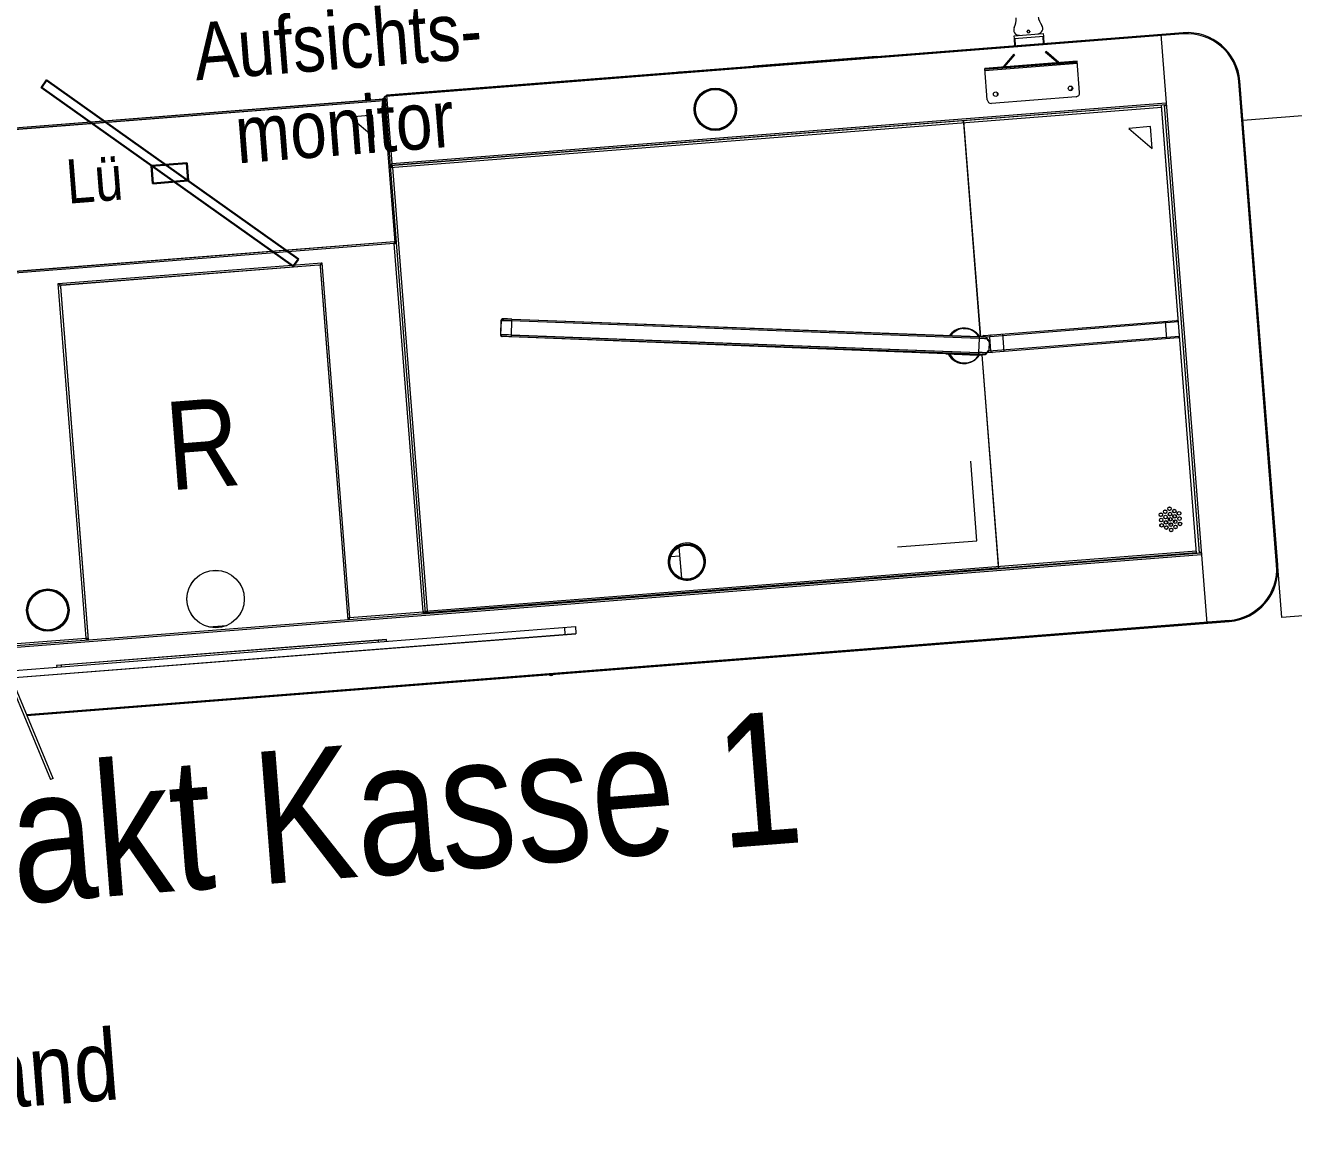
# Model space of a CAD drawing. Header units: millimetres. Extents: x 1954135 to 2038297, y 1349223 to 1397094.
# Drawn here: x 2003677 to 2005114, y 1380463 to 1381732 of the extents above; entities that cross this region are included whole.
import ezdxf
from ezdxf.enums import TextEntityAlignment as Align

# ---------------------------------------------------------------- set-up
doc = ezdxf.new("R2010")
doc.units = ezdxf.units.MM
doc.header["$MEASUREMENT"] = 0
for name, color, linetype, lineweight in [('01_Grundriss (Construction)', 7, 'Continuous', 0), ('10_Einrichtung', 7, 'Continuous', 0), ('10_Einrichtung (Construction)', 7, 'Continuous', 0)]:
    doc.layers.add(name, color=color, linetype=linetype, lineweight=lineweight)
doc.layers.add('02_Unterzug', color=253, linetype='Continuous', lineweight=0, transparency=0.4)
doc.styles.add('Rossmann', font='ARIALN.TTF', dxfattribs={"height": 100})

# ---------------------------------------------------------------- blocks, each defined once
blk = doc.blocks.new('*U1541')
at = {"layer": '02_Unterzug', "color": 7}
for p, q in [((1500.3, 2.9), (1500.3, 5.9)), ((1500.3, 5.9), (1533.3, 5.9)), ((1500.3, 2.9), (1533.3, 2.9)), ((1500.3, 2.5), (1500.7, 2.9)), ((1533.3, 2.5), (1500.3, 2.5)), ((1500.3, -5.8), (1500.3, 2.5)), ((1500.7, 2.9), (1500.7, -5.8)), ((1515.3, 9), (1515.3, 9.8)), ((1518.3, 9.8), (1518.3, 9)), ((1532.9, -5.8), (1532.9, 2.9)), ((1533.3, 2.5), (1532.9, 2.9)), ((1533.3, 5.9), (1533.3, 2.9)), ((1533.3, 2.5), (1533.3, -5.8)), ((317, -9.9), (782.5, -9.9)), ((782.5, -11.9), (317, -11.9)), ((782.5, -9.6), (782.5, -173.1)), ((784, -9.6), (782.5, -9.6)), ((784, -8.3), (784, -594.9)), ((1691.5, -7.1), (785, -7.1)), ((785, -7.5), (785, -7.1)), ((1691.5, -5.8), (786.2, -5.8)), ((786.2, -5.8), (786.2, -83.5)), ((1118.3, -5.5), (1118, -5.8)), ((1118.3, -5.5), (1140.2, -5.5)), ((1140.5, -5.8), (1140.2, -5.5)), ((1202.8, -5.6), (1202.8, -5.8)), ((1342.8, -5.6), (1202.8, -5.6)), ((1217.8, -5.6), (1217.8, -5.8)), ((1327.8, -5.6), (1327.8, -5.8)), ((1342.8, -5.8), (1342.8, -5.6)), ((1666.2, -5.8), (1666.2, -674.9)), ((1691.5, -7.1), (1691.5, -5.8)), ((1569.3, -28.5), (1464.3, -28.5)), ((1464.3, -64), (1464.3, -28.5)), ((1468.8, -28.5), (1468.8, -29.8)), ((1498.3, -14.9), (1485, -28.2)), ((1485, -28.2), (1485.3, -28.5)), ((1499.2, -15.8), (1486.4, -28.5)), ((1496, -18.9), (1495.1, -18.1)), ((1498.3, -14.9), (1499.2, -15.8)), ((1534.3, -15.8), (1535.2, -14.9)), ((1547.1, -28.5), (1534.3, -15.8)), ((1548.6, -28.2), (1535.2, -14.9)), ((1538.4, -18.1), (1537.5, -18.9)), ((1548.6, -28.2), (1548.3, -28.5)), ((1564.8, -29.8), (1564.8, -28.5)), ((1569.3, -64), (1569.3, -28.5)), ((1569.3, -29.8), (1464.3, -29.8)), ((1464.3, -30.8), (1569.3, -30.8)), ((1484.3, -30.8), (1484.3, -29.8)), ((1549.3, -29.8), (1549.3, -30.8)), ((1564.8, -68.5), (1468.8, -68.5)), ((1751.2, -65.5), (1749.9, -65.5)), ((1749.9, -615.1), (1749.9, -65.5)), ((1751.2, -615.1), (1751.2, -65.5)), ((1666.2, -85.8), (784, -85.8)), ((784.9, -85.8), (784.9, -87)), ((784.9, -85.8), (784.9, -87)), ((785.4, -84.9), (785.4, -85.8)), ((786.2, -83.5), (1666.2, -83.5)), ((786.2, -87), (786.2, -85.8)), ((1435.6, -85.8), (1435.6, -331.2)), ((1660.7, -594.9), (1660.7, -85.8)), ((1664, -594.9), (1664, -85.8)), ((784, -88), (1660.7, -88)), ((786.2, -87), (784.9, -87)), ((785, -88), (785, -87)), ((786.5, -88), (786.5, -592)), ((1435.4, -86.8), (1435.6, -86.8)), ((1435.5, -88), (1435.5, -331.1)), ((1664, -86.3), (1666.2, -86.3)), ((315, -171.9), (782, -171.9)), ((782, -171.9), (782, -174.1)), ((781.7, -174.1), (315.2, -174.1)), ((781.7, -592.6), (781.7, -174.1)), ((782.5, -173.1), (784, -173.1)), ((784, -173.8), (782.7, -173.8)), ((398.7, -189.6), (698.2, -189.6)), ((398.7, -592.6), (398.7, -189.6)), ((401, -193.3), (401, -594.9)), ((694.6, -191.9), (402.4, -191.9)), ((696, -193.3), (696, -594.9)), ((698.2, -189.6), (698.2, -592.6)), ((895.4, -270.6), (893.6, -286.5)), ((895.6, -270.6), (893.8, -286.5)), ((895.6, -270.6), (895.4, -270.6)), ((897.6, -268.9), (897.4, -268.9)), ((897.6, -268.9), (897.8, -268.9)), ((907.5, -271.9), (905.6, -287.8)), ((907.7, -269.9), (907.5, -271.9)), ((1433.9, -332.9), (907.5, -271.9)), ((907.7, -269.9), (1434.1, -331)), ((893.6, -286.5), (893.8, -286.5)), ((1395.1, -347.6), (895.3, -288.7)), ((895.5, -288.7), (895.3, -288.7)), ((905.6, -287.8), (905.4, -289.8)), ((1431.8, -350.9), (905.4, -289.8)), ((905.6, -287.8), (1432.1, -348.8)), ((1416.8, -320), (1415.8, -320)), ((1439.7, -330), (1658.7, -330)), ((1460.8, -330), (1460.8, -350)), ((1645.7, -330), (1645.7, -350)), ((1433.9, -332.9), (1432.1, -348.8)), ((1434.1, -331), (1433.9, -332.9)), ((1660.7, -332), (1441.8, -332)), ((1444.4, -346.7), (1445.4, -338.2)), ((1445.9, -332), (1445.9, -348)), ((1395.1, -347.6), (1395.9, -347.6)), ((1395.2, -347.6), (1395.1, -347.6)), ((1395.2, -347.6), (1396, -347.6)), ((1395.9, -347.6), (1430.7, -351.7)), ((1430.7, -351.7), (1438.9, -351.7)), ((1430.9, -351.7), (1439.1, -351.7)), ((1432.1, -348.8), (1431.8, -350.9)), ((1435.5, -351.7), (1435.5, -592)), ((1435.6, -351.7), (1435.6, -594.3)), ((1658.7, -350), (1441.8, -350)), ((1443.8, -348), (1660.7, -348)), ((1415.8, -360), (1416.8, -360)), ((1076.8, -577.8), (1076.8, -542.2)), ((1084.1, -538.3), (1083.9, -538.3)), ((1066.6, -552.1), (1076.8, -552.1)), ((1633.2, -556.1), (1633.2, -552.4)), ((1633.2, -559.2), (1633.2, -558.4)), ((1083.9, -580.3), (1084.1, -580.3)), ((299.4, -594.9), (1666.2, -594.9)), ((1666.2, -597.1), (314.9, -597.1)), ((315.2, -592.6), (398.7, -592.6)), ((399.2, -593.6), (399.2, -594.9)), ((538, -590.6), (559, -590.6)), ((697.7, -593.6), (697.7, -594.9)), ((698.2, -592.6), (781.7, -592.6)), ((782.2, -593.6), (782.2, -594.9)), ((782.5, -593.9), (782.2, -593.9)), ((784, -592), (1660.7, -592)), ((784.9, -593.9), (784, -593.9)), ((784.9, -593), (784.9, -594.3)), ((784.9, -593), (784.9, -594.3)), ((784.9, -593), (786.2, -593)), ((1435.2, -594.3), (784.9, -594.3)), ((786.2, -593), (786.2, -594.3)), ((1006.2, -594.9), (1006.2, -594.3)), ((1126.2, -594.3), (1126.2, -594.9)), ((1435.6, -593.9), (1435.4, -593.9)), ((1435.6, -594.3), (1660.7, -594.3)), ((1666.2, -594.4), (1664, -594.4)), ((1749.9, -615.1), (1751.2, -615.1)), ((252.5, -622.9), (952.5, -622.9)), ((252.5, -630.9), (952.5, -630.9)), ((307.6, -630.9), (346.1, -749.2)), ((349, -748.3), (310.8, -630.9)), ((738, -620.9), (363, -620.9)), ((363, -620.9), (363, -622.9)), ((368.5, -622.9), (368.5, -620.9)), ((728.5, -620.9), (728.5, -622.9)), ((738, -622.9), (738, -620.9)), ((940, -622.9), (940, -630.9)), ((952.5, -622.9), (952.5, -630.9)), ((324.7, -673.6), (1691.5, -673.6)), ((325.1, -674.9), (1691.5, -674.9)), ((1691.5, -674.9), (1691.5, -673.6)), ((921.2, -675.9), (920.2, -675.9)), ((349, -748.3), (346.1, -749.2))]:
    blk.add_line(p, q, dxfattribs=at)
at = {"layer": '02_Unterzug', "color": 7, "flags": 128}
for points in [[(402.4, -191.9), (401.3, -191.6), (400.1, -190.9), (399, -189.9), (398.7, -189.6)], [(1445.4, -338.1), (1445.4, -337.9), (1445.3, -337.4), (1445.2, -337), (1445, -336.5), (1444.5, -335.5), (1443.8, -334.5), (1442.9, -333.1), (1442.6, -332.7)], [(1430.9, -351.7), (1430.9, -351.7), (1430.7, -351.7)], [(1438.9, -351.7), (1439.1, -351.7), (1439.1, -351.7)], [(1440.4, -351.2), (1441.1, -350.6), (1442.2, -349.6), (1443.1, -348.8), (1443.7, -348.1), (1444, -347.6), (1444.3, -347.1), (1444.4, -346.8)], [(1629.9, -555.6), (1630.2, -556.7), (1630.8, -557.6)], [(1630, -552.9), (1630.4, -552.1), (1630.8, -551.7)], [(1634.3, -559.6), (1633, -559.5), (1632.3, -559.2)], [(1633.4, -550.2), (1633.7, -550.1), (1634.8, -550.1)], [(1635.8, -559.4), (1635.6, -559.5), (1634.3, -559.6)], [(1044.2, -594.3), (1044.3, -594.4), (1044.4, -594.9)], [(1049.5, -594.3), (1050, -594.8), (1050.1, -594.9)], [(1054.1, -594.9), (1054.3, -594.8), (1054.8, -594.3)], [(1113.5, -594.3), (1114, -594.8), (1114.1, -594.9)], [(1118.1, -594.9), (1118.3, -594.8), (1118.8, -594.3)], [(1123.9, -594.9), (1124, -594.4), (1124, -594.3)]]:
    blk.add_lwpolyline(points, dxfattribs=at)
at = {"layer": '02_Unterzug', "color": 7}
for centre, radius in [((1156.2, -50.8), 24), ((1156.2, -50.8), 23.6), ((1156.2, -50.8), 22.8), ((1156.2, -50.8), 22.6), ((1156.2, -50.8), 22.5), ((1474.3, -58.5), 2.5), ((1559.3, -58.5), 2.5), ((548.5, -559.9), 32.5), ((358, -557.6), 24), ((358, -557.6), 23.6), ((358, -557.6), 22.8), ((358, -557.6), 22.6), ((358, -557.6), 22.5), ((1084.1, -560), 20.3), ((1084.1, -560), 19.5), ((1084.1, -560), 19.2), ((1628.8, -545.3), 2), ((1634, -542.3), 2), ((1639.2, -545.3), 2), ((1623.6, -548.3), 2), ((1623.6, -554.3), 2), ((1623.6, -560.3), 2), ((1628.8, -551.3), 2), ((1628.8, -557.3), 2), ((1634, -548.3), 2), ((1634, -554.3), 2), ((1634, -560.3), 2), ((1639.2, -551.3), 2), ((1639.2, -557.3), 2), ((1644.4, -548.3), 2), ((1644.4, -554.3), 2), ((1644.4, -560.3), 2), ((1628.8, -563.3), 2), ((1634, -566.3), 2), ((1639.2, -563.3), 2)]:
    blk.add_circle(centre, radius, dxfattribs=at)
for centre, radius, start, end in [((1506.3, 11.9), 6, 147.7958, 270), ((1484.3, 25.8), 20, 327.7958, 0), ((1527.3, 11.9), 6, 270, 32.2042), ((1549.3, 25.8), 20, 180, 212.2042), ((1516.8, 9.4), 1.55, 0, 180), ((1516.8, 9.4), 1.55, 180, 0), ((1516.8, 9.4), 1.5, 360, 180), ((1516.8, 9.4), 1.5, 180, 360), ((785, -9.6), 2.5, 90, 180), ((786.7, -10.7), 3.61, 97.2867, 138.5308), ((1691.5, -65.5), 59.8, 0, 90), ((1691.5, -65.5), 58.5, 0, 90), ((1484.3, -27.5), 1, 270, 315), ((1549.3, -27.5), 1, 225, 270), ((1477.8, -57.8), 2, 148.5498, 234.0014), ((1558.2, -57.8), 3.25, 279.6306, 7.264), ((1468.8, -64), 4.5, 180, 270), ((1564.8, -64), 4.5, 270, 0), ((787.7, -87.2), 3.94, 111.1783, 158.8217), ((789.2, -86.2), 3.98, 138.0191, 174.056), ((782, -83.3), 4.26, 324.147, 356.7067), ((783.5, -82.4), 2.97, 316.8522, 337.6773), ((781.7, -87.5), 4.85, 353.4433, 20.4534), ((1430.7, -87.5), 4.85, 353.4433, 20.4534), ((784.2, -87.8), 2.16, 353.4433, 20.4534), ((791.3, -174.2), 9.5, 165.7263, 179.4402), ((783.9, -174.2), 2.14, 149.5906, 177.7595), ((781.7, -164.6), 9.5, 270.5598, 284.2737), ((781.7, -172), 2.14, 272.2405, 300.4094), ((395, -194.5), 6.14, 10.8859, 52.0241), ((693.7, -186.3), 5.59, 278.7559, 324.1541), ((702, -194.5), 6.14, 127.9759, 169.1141), ((897.4, -270.9), 1.99, 90.1667, 173.5898), ((897.6, -270.9), 1.99, 90.1667, 173.5898), ((873.4, -544), 274.2, 82.8549, 85.342), ((879.3, -496.7), 228.5, 82.8549, 85.342), ((895.6, -286.8), 2, 173.1893, 263.0551), ((895.8, -286.8), 2, 173.1893, 263.0551), ((871.5, -559.9), 274.2, 82.8549, 85.342), ((877, -516.5), 228.5, 82.8549, 85.342), ((1415.8, -339.8), 19.8, 90.0551, 140.0589), ((1416.8, -339.8), 19.8, 90.0465, 140.4552), ((1416.9, -339.8), 19.3, 90.0654, 139.4878), ((1416.8, -339.9), 19.8, 26.4124, 89.8907), ((1416.8, -339.9), 19.3, 27.3413, 89.9094), ((1439.7, -332), 2.01, 90, 162.5039), ((1439.7, -332), 2.01, 89.8538, 162.4653), ((1447.9, -332), 1.99, 90.2151, 180.2135), ((1658.7, -332), 2, 0, 90), ((1361.2, -963.8), 635, 82.6601, 83.4275), ((1373.6, -856.7), 529.2, 82.6601, 83.4275), ((1440.6, -333.5), 1.76, 345.1086, 72.7875), ((1440.9, -333.8), 2, 34.9367, 82.5672), ((1441.6, -333.2), 1.13, 314.4069, 25.2714), ((1432.3, -344.3), 14.4, 25.0589, 45.9771), ((1415.9, -340.2), 19.8, 202.643, 269.892), ((1416.8, -340.2), 19.8, 202.9428, 324.44), ((1416.8, -340.2), 19.3, 203.8115, 323.3773), ((1371.3, -876.5), 529.2, 82.6601, 83.4275), ((1359.4, -979.7), 635, 82.6601, 83.4275), ((1438.7, -349.9), 1.81, 275.5353, 1.1685), ((1439.1, -349.7), 2, 270, 311.0975), ((1439.5, -350.5), 1.18, 320.6269, 31.4941), ((1431.9, -335.4), 16.8, 300.7856, 318.0439), ((1447.9, -348), 1.99, 179.7865, 269.7849), ((1658.7, -348), 2, 270, 0), ((1084, -559.3), 21, 89.7922, 270.2078), ((1084, -559.3), 21, 269.7922, 90.2078), ((1084.2, -559.3), 21, 269.7922, 90.2078), ((1634.3, -554.9), 4.77, 186.6691, 220.4451), ((1634.3, -554.9), 4.5, 245.9259, 287.5354), ((1634.3, -554.9), 4.77, 20.1548, 52.5918), ((1634.3, -554.9), 4.5, 22.7642, 49.9824), ((1634.3, -554.9), 4.5, 313.3367, 354.3585), ((1634.3, -554.9), 4.77, 312.5642, 355.131), ((397.3, -596.3), 3.94, 21.1782, 68.8218), ((395.8, -595.3), 3.98, 5.944, 41.9809), ((404.7, -592.5), 5.93, 181.3309, 203.7267), ((400.4, -592.4), 1.63, 186.5128, 226.6173), ((699.7, -596.4), 4.04, 111.7848, 158.2152), ((701.6, -595.4), 4.37, 139.6788, 172.3962), ((692.3, -592.5), 5.93, 336.2733, 358.6691), ((696.6, -592.4), 1.63, 313.3827, 353.4872), ((780.3, -596.3), 3.94, 21.1782, 68.8218), ((787.7, -592.5), 5.93, 181.3309, 203.7267), ((778.8, -595.3), 3.98, 5.944, 41.9809), ((783.4, -592.4), 1.63, 186.5128, 226.6173), ((781.7, -592.6), 4.85, 339.5466, 6.5567), ((784.2, -592.3), 2.16, 339.5466, 6.5567), ((1052.1, -592), 2.5, 245.5864, 294.4136), ((1116.1, -592), 2.5, 245.5864, 294.4136), ((1430.7, -592.6), 4.85, 339.5466, 6.5567), ((1691.5, -615.1), 58.5, 270, 0), ((1691.5, -615.1), 59.8, 270, 0), ((920.2, -673.9), 2, 207.5809, 270), ((921.2, -673.9), 2, 270, 332.4191)]:
    blk.add_arc(centre, radius, start, end, dxfattribs=at)
blk = doc.blocks.new('*U1545')
at = {"layer": '10_Einrichtung', "color": 5, "linetype": 'Continuous', "lineweight": 30, "extrusion": (0, 0, -1), "flags": 128}
for points in [[(24.6, -155.5), (-244.1, 68.7), (-250.6, 61), (18.2, -163.2)], [(-133, -37.2), (-133, -57.2), (-93, -57.2), (-93, -37.2)]]:
    blk.add_lwpolyline(points, close=True, dxfattribs=at)
at = {"layer": '10_Einrichtung', "color": 5, "linetype": 'Continuous', "lineweight": 30, "extrusion": (0, 0, -1), "insert": (-88.4, 38.6), "char_height": 65, "attachment_point": 5, "text_direction": (-1, 0, 0), "line_spacing_factor": 0.9, "style": 'Rossmann'}
blk.add_mtext('\\C5;Aufsichts-\\Pmonitor', dxfattribs=at)
blk = doc.blocks.new('*U1544')
at = {"layer": '10_Einrichtung', "color": 5, "linetype": 'Continuous', "lineweight": 30}
blk.add_blockref('*U1545', (0, 0), dxfattribs=at)
at = {"layer": '10_Einrichtung (Construction)', "color": 5, "linetype": 'Continuous', "extrusion": (0, 0, -1), "style": 'Rossmann'}
blk.add_text('Lü', height=50, dxfattribs=at).set_placement((-198.9, -47.7), align=Align.MIDDLE_CENTER)
blk = doc.blocks.new('Zubehör Lübecker Kompakt lang rechts')
at = {"layer": '10_Einrichtung', "color": 7, "linetype": 'Continuous'}
for p, q in [((45.2, -45.2), (45.2, 45.2)), ((-45.2, -45.2), (45.2, -45.2))]:
    blk.add_line(p, q, dxfattribs=at)
blk = doc.blocks.new('Lübecker Kompakt 2024 rechts lang')
at = {"layer": '10_Einrichtung', "color": 7}
for p, q in [((317, 5.4), (782.5, 5.4)), ((782.5, 3.4), (317, 3.4)), ((782.5, 5.7), (782.5, -157.8)), ((784, 5.7), (782.5, 5.7)), ((784, 7), (784, -579.6)), ((1691.5, 8.2), (785, 8.2)), ((785, 7.7), (785, 8.2)), ((1691.5, 9.5), (786.2, 9.5)), ((786.2, 9.5), (786.2, -68.3)), ((1118.3, 9.8), (1118, 9.5)), ((1118.3, 9.8), (1140.2, 9.8)), ((1140.5, 9.5), (1140.2, 9.8)), ((1202.8, 9.7), (1202.8, 9.5)), ((1342.8, 9.7), (1202.8, 9.7)), ((1217.8, 9.7), (1217.8, 9.5)), ((1327.8, 9.7), (1327.8, 9.5)), ((1342.8, 9.5), (1342.8, 9.7)), ((1498.3, 0.4), (1485, -13)), ((1498.3, 0.4), (1499.2, -0.5)), ((1534.3, -0.5), (1535.2, 0.4)), ((1548.6, -13), (1535.2, 0.4)), ((1666.2, 9.5), (1666.2, -659.6)), ((1691.5, 8.2), (1691.5, 9.5)), ((1569.3, -13.3), (1464.3, -13.3)), ((1464.3, -48.8), (1464.3, -13.3)), ((1468.8, -13.3), (1468.8, -14.5)), ((1485, -13), (1485.3, -13.3)), ((1499.2, -0.5), (1486.4, -13.3)), ((1496, -3.7), (1495.1, -2.8)), ((1547.1, -13.3), (1534.3, -0.5)), ((1538.4, -2.8), (1537.5, -3.7)), ((1548.6, -13), (1548.3, -13.3)), ((1564.8, -14.5), (1564.8, -13.3)), ((1569.3, -48.8), (1569.3, -13.3)), ((1569.3, -14.5), (1464.3, -14.5)), ((1464.3, -15.5), (1569.3, -15.5)), ((1484.3, -15.5), (1484.3, -14.5)), ((1549.3, -14.5), (1549.3, -15.5)), ((1564.8, -53.3), (1468.8, -53.3)), ((1751.2, -50.3), (1749.9, -50.3)), ((1749.9, -599.9), (1749.9, -50.3)), ((1751.2, -599.9), (1751.2, -50.3)), ((1666.2, -70.5), (784, -70.5)), ((784.9, -70.5), (784.9, -71.8)), ((784.9, -70.5), (784.9, -71.8)), ((786.2, -71.8), (784.9, -71.8)), ((785, -72.8), (785, -71.8)), ((785.4, -69.7), (785.4, -70.5)), ((786.2, -68.3), (1666.2, -68.3)), ((786.2, -71.8), (786.2, -70.5)), ((1435.4, -71.5), (1435.6, -71.5)), ((1435.6, -70.5), (1435.6, -315.9)), ((1660.7, -579.6), (1660.7, -70.5)), ((1664, -579.6), (1664, -70.5)), ((1664, -71), (1666.2, -71)), ((784, -72.8), (1660.7, -72.8)), ((786.5, -72.8), (786.5, -576.8)), ((1435.5, -72.8), (1435.5, -315.9)), ((315, -156.6), (782, -156.6)), ((782, -156.6), (782, -158.9)), ((782.5, -157.8), (784, -157.8)), ((781.7, -158.9), (315.2, -158.9)), ((781.7, -577.4), (781.7, -158.9)), ((784, -158.6), (782.7, -158.6)), ((398.7, -174.4), (698.2, -174.4)), ((398.7, -577.4), (398.7, -174.4)), ((401, -178), (401, -579.6)), ((694.6, -176.6), (402.4, -176.6)), ((696, -178), (696, -579.6)), ((698.2, -174.4), (698.2, -577.4)), ((895.4, -255.4), (893.6, -271.3)), ((895.6, -255.4), (893.8, -271.3)), ((895.6, -255.4), (895.4, -255.4)), ((897.6, -253.6), (897.4, -253.6)), ((897.6, -253.6), (897.8, -253.6)), ((907.5, -256.6), (905.6, -272.5)), ((907.7, -254.6), (907.5, -256.6)), ((1433.9, -317.7), (907.5, -256.6)), ((907.7, -254.6), (1434.1, -315.7)), ((893.6, -271.3), (893.8, -271.3)), ((905.6, -272.5), (905.4, -274.5)), ((905.6, -272.5), (1432.1, -333.6)), ((1395.1, -332.4), (895.3, -273.5)), ((895.5, -273.5), (895.3, -273.5)), ((1431.8, -335.6), (905.4, -274.5)), ((1416.8, -304.8), (1415.8, -304.8)), ((1434.1, -315.7), (1433.9, -317.7)), ((1439.7, -314.8), (1658.7, -314.8)), ((1460.8, -314.8), (1460.8, -334.8)), ((1645.7, -314.8), (1645.7, -334.8)), ((1433.9, -317.7), (1432.1, -333.6)), ((1660.7, -316.8), (1441.8, -316.8)), ((1444.4, -331.4), (1445.4, -323)), ((1445.9, -316.8), (1445.9, -332.8)), ((1395.1, -332.4), (1395.9, -332.4)), ((1395.2, -332.4), (1395.1, -332.4)), ((1395.2, -332.4), (1396, -332.4)), ((1395.9, -332.4), (1430.7, -336.5)), ((1415.8, -344.8), (1416.8, -344.8)), ((1430.7, -336.5), (1438.9, -336.5)), ((1430.9, -336.5), (1439.1, -336.5)), ((1432.1, -333.6), (1431.8, -335.6)), ((1435.5, -336.5), (1435.5, -576.8)), ((1435.6, -336.5), (1435.6, -579)), ((1658.7, -334.8), (1441.8, -334.8)), ((1443.8, -332.8), (1660.7, -332.8)), ((1076.8, -562.5), (1076.8, -526.9)), ((1084.1, -523), (1083.9, -523)), ((1066.6, -536.8), (1076.8, -536.8)), ((1633.2, -540.9), (1633.2, -537.2)), ((1633.2, -544), (1633.2, -543.2)), ((1083.9, -565), (1084.1, -565)), ((299.4, -579.6), (1666.2, -579.6)), ((1666.2, -581.9), (314.9, -581.9)), ((315.2, -577.4), (398.7, -577.4)), ((399.2, -578.4), (399.2, -579.6)), ((538, -575.4), (559, -575.4)), ((697.7, -578.4), (697.7, -579.6)), ((698.2, -577.4), (781.7, -577.4)), ((782.2, -578.4), (782.2, -579.6)), ((782.5, -578.6), (782.2, -578.6)), ((784, -576.8), (1660.7, -576.8)), ((784.9, -578.6), (784, -578.6)), ((784.9, -577.8), (784.9, -579)), ((784.9, -577.8), (784.9, -579)), ((784.9, -577.8), (786.2, -577.8)), ((1435.2, -579), (784.9, -579)), ((786.2, -577.8), (786.2, -579)), ((1006.2, -579.6), (1006.2, -579)), ((1126.2, -579), (1126.2, -579.6)), ((1435.6, -578.6), (1435.4, -578.6)), ((1435.6, -579), (1660.7, -579)), ((1666.2, -579.1), (1664, -579.1)), ((1749.9, -599.9), (1751.2, -599.9)), ((252.5, -607.6), (952.5, -607.6)), ((252.5, -615.6), (952.5, -615.6)), ((307.6, -615.6), (346.1, -734)), ((349, -733), (310.8, -615.6)), ((738, -605.6), (363, -605.6)), ((363, -605.6), (363, -607.6)), ((368.5, -607.6), (368.5, -605.6)), ((728.5, -605.6), (728.5, -607.6)), ((738, -607.6), (738, -605.6)), ((940, -607.6), (940, -615.6)), ((952.5, -607.6), (952.5, -615.6)), ((324.7, -658.3), (1691.5, -658.3)), ((325.1, -659.6), (1691.5, -659.6)), ((921.2, -660.7), (920.2, -660.7)), ((1691.5, -659.6), (1691.5, -658.3)), ((349, -733), (346.1, -734))]:
    blk.add_line(p, q, dxfattribs=at)
at = {"layer": '10_Einrichtung', "color": 7, "flags": 128}
for points in [[(402.4, -176.6), (401.3, -176.3), (400.1, -175.6), (399, -174.6), (398.7, -174.4)], [(1445.4, -322.8), (1445.4, -322.6), (1445.3, -322.2), (1445.2, -321.8), (1445, -321.2), (1444.5, -320.3), (1443.8, -319.2), (1442.9, -317.9), (1442.6, -317.4)], [(1430.9, -336.5), (1430.9, -336.5), (1430.7, -336.5)], [(1438.9, -336.5), (1439.1, -336.5), (1439.1, -336.5)], [(1440.4, -336), (1441.1, -335.4), (1442.2, -334.4), (1443.1, -333.5), (1443.7, -332.8), (1444, -332.4), (1444.3, -331.9), (1444.4, -331.5)], [(1629.9, -540.3), (1630.2, -541.5), (1630.8, -542.4)], [(1630, -537.6), (1630.4, -536.9), (1630.8, -536.4)], [(1634.3, -544.4), (1633, -544.2), (1632.3, -543.9)], [(1633.4, -534.9), (1633.7, -534.9), (1634.8, -534.9)], [(1635.8, -544.1), (1635.6, -544.2), (1634.3, -544.4)], [(1044.2, -579), (1044.3, -579.1), (1044.4, -579.6)], [(1049.5, -579), (1050, -579.5), (1050.1, -579.6)], [(1054.1, -579.6), (1054.3, -579.5), (1054.8, -579)], [(1113.5, -579), (1114, -579.5), (1114.1, -579.6)], [(1118.1, -579.6), (1118.3, -579.5), (1118.8, -579)], [(1123.9, -579.6), (1124, -579.1), (1124, -579)]]:
    blk.add_lwpolyline(points, dxfattribs=at)
at = {"layer": '10_Einrichtung', "color": 7}
for centre, radius in [((1156.2, -35.5), 24), ((1156.2, -35.5), 23.6), ((1156.2, -35.5), 22.8), ((1156.2, -35.5), 22.6), ((1156.2, -35.5), 22.5), ((1474.3, -43.3), 2.5), ((1559.3, -43.3), 2.5), ((548.5, -544.6), 32.5), ((358, -542.4), 24), ((358, -542.4), 23.6), ((358, -542.4), 22.8), ((358, -542.4), 22.6), ((358, -542.4), 22.5), ((1084.1, -544.7), 20.3), ((1084.1, -544.7), 19.5), ((1084.1, -544.7), 19.2), ((1623.6, -533), 2), ((1628.8, -530), 2), ((1634, -527), 2), ((1634, -533), 2), ((1639.2, -530), 2), ((1644.4, -533), 2), ((1623.6, -539), 2), ((1623.6, -545), 2), ((1628.8, -536), 2), ((1628.8, -542), 2), ((1628.8, -548), 2), ((1634, -539), 2), ((1634, -545), 2), ((1639.2, -536), 2), ((1639.2, -542), 2), ((1639.2, -548), 2), ((1644.4, -539), 2), ((1644.4, -545), 2), ((1634, -551), 2)]:
    blk.add_circle(centre, radius, dxfattribs=at)
for centre, radius, start, end in [((785, 5.7), 2.5, 90, 180), ((786.7, 4.6), 3.61, 97.2867, 138.5308), ((1691.5, -50.3), 59.8, 0, 90), ((1691.5, -50.3), 58.5, 0, 90), ((1484.3, -12.3), 1, 270, 315), ((1549.3, -12.3), 1, 225, 270), ((1477.8, -42.6), 2, 148.5498, 234.0014), ((1558.2, -42.5), 3.25, 279.6306, 7.264), ((1468.8, -48.8), 4.5, 180, 270), ((1564.8, -48.8), 4.5, 270, 0), ((787.7, -71.9), 3.94, 111.1783, 158.8217), ((789.2, -70.9), 3.98, 138.0191, 174.056), ((782, -68), 4.26, 324.147, 356.7067), ((783.5, -67.1), 2.97, 316.8522, 337.6773), ((781.7, -72.2), 4.85, 353.4433, 20.4534), ((784.2, -72.5), 2.16, 353.4433, 20.4534), ((1430.7, -72.2), 4.85, 353.4433, 20.4534), ((791.3, -159), 9.5, 165.7263, 179.4402), ((783.9, -158.9), 2.14, 149.5906, 177.7595), ((781.7, -149.4), 9.5, 270.5598, 284.2737), ((781.7, -156.7), 2.14, 272.2405, 300.4094), ((395, -179.2), 6.14, 10.8859, 52.0241), ((693.7, -171.1), 5.59, 278.7559, 324.1541), ((702, -179.2), 6.14, 127.9759, 169.1141), ((897.4, -255.6), 1.99, 90.1667, 173.5898), ((897.6, -255.6), 1.99, 90.1667, 173.5898), ((873.4, -528.7), 274.2, 82.8549, 85.342), ((879.3, -481.4), 228.5, 82.8549, 85.342), ((895.6, -271.5), 2, 173.1893, 263.0551), ((895.8, -271.5), 2, 173.1893, 263.0551), ((871.5, -544.6), 274.2, 82.8549, 85.342), ((877, -501.3), 228.5, 82.8549, 85.342), ((1415.8, -324.6), 19.8, 90.0551, 140.0589), ((1416.8, -324.6), 19.8, 90.0465, 140.4552), ((1416.9, -324.6), 19.3, 90.0654, 139.4878), ((1416.8, -324.6), 19.8, 26.4124, 89.8907), ((1416.8, -324.6), 19.3, 27.3413, 89.9094), ((1373.6, -841.4), 529.2, 82.6601, 83.4275), ((1439.7, -316.8), 2.01, 90, 162.5039), ((1439.7, -316.8), 2.01, 89.8538, 162.4653), ((1447.9, -316.8), 1.99, 90.2151, 180.2135), ((1658.7, -316.8), 2, 0, 90), ((1361.2, -948.5), 635, 82.6601, 83.4275), ((1440.9, -318.6), 2, 34.9367, 82.5672), ((1440.6, -318.3), 1.76, 345.1086, 72.7875), ((1441.6, -317.9), 1.13, 314.4069, 25.2714), ((1432.3, -329.1), 14.4, 25.0589, 45.9771), ((1415.9, -324.9), 19.8, 202.643, 269.892), ((1416.8, -325), 19.8, 202.9428, 324.44), ((1416.8, -325), 19.3, 203.8115, 323.3773), ((1371.3, -861.3), 529.2, 82.6601, 83.4275), ((1359.4, -964.4), 635, 82.6601, 83.4275), ((1438.7, -334.6), 1.81, 275.5353, 1.1685), ((1439.1, -334.5), 2, 270, 311.0975), ((1439.5, -335.2), 1.18, 320.6269, 31.4941), ((1431.9, -320.2), 16.8, 300.7856, 318.0439), ((1447.9, -332.8), 1.99, 179.7865, 269.7849), ((1658.7, -332.8), 2, 270, 0), ((1084, -544), 21, 89.7922, 270.2078), ((1084, -544), 21, 269.7922, 90.2078), ((1084.2, -544), 21, 269.7922, 90.2078), ((1634.3, -539.6), 4.77, 186.6691, 220.4451), ((1634.3, -539.6), 4.5, 245.9259, 287.5354), ((1634.3, -539.6), 4.77, 20.1548, 52.5918), ((1634.3, -539.6), 4.5, 22.7642, 49.9824), ((1634.3, -539.6), 4.5, 313.3367, 354.3585), ((1634.3, -539.6), 4.77, 312.5642, 355.131), ((397.3, -581), 3.94, 21.1782, 68.8218), ((395.8, -580), 3.98, 5.944, 41.9809), ((404.7, -577.2), 5.93, 181.3309, 203.7267), ((400.4, -577.2), 1.63, 186.5128, 226.6173), ((699.7, -581.1), 4.04, 111.7848, 158.2152), ((701.6, -580.2), 4.37, 139.6788, 172.3962), ((692.3, -577.2), 5.93, 336.2733, 358.6691), ((696.6, -577.2), 1.63, 313.3827, 353.4872), ((780.3, -581), 3.94, 21.1782, 68.8218), ((787.7, -577.2), 5.93, 181.3309, 203.7267), ((778.8, -580), 3.98, 5.944, 41.9809), ((783.4, -577.2), 1.63, 186.5128, 226.6173), ((781.7, -577.3), 4.85, 339.5466, 6.5567), ((784.2, -577), 2.16, 339.5466, 6.5567), ((1052.1, -576.7), 2.5, 245.5864, 294.4136), ((1116.1, -576.7), 2.5, 245.5864, 294.4136), ((1430.7, -577.3), 4.85, 339.5466, 6.5567), ((1691.5, -599.9), 58.5, 270, 0), ((1691.5, -599.9), 59.8, 270, 0), ((920.2, -658.7), 2, 207.5809, 270), ((921.2, -658.7), 2, 270, 332.4191)]:
    blk.add_arc(centre, radius, start, end, dxfattribs=at)
at = {"layer": '10_Einrichtung (Construction)', "linetype": 'Continuous', "style": 'Rossmann'}
blk.add_text('R', height=100, dxfattribs=at).set_placement((547.7, -368), align=Align.MIDDLE_CENTER)
blk = doc.blocks.new('*U1549')
at = {"layer": '10_Einrichtung (Construction)', "color": 7, "linetype": 'Continuous'}
for p, q in [((12.4, 12.4), (-12.4, 12.4)), ((-12.4, 12.4), (-12.4, -12.4)), ((-12.4, -12.4), (12.4, 12.4))]:
    blk.add_line(p, q, dxfattribs=at)
blk = doc.blocks.new('*U1550')
at = {"layer": '10_Einrichtung (Construction)', "color": 7, "linetype": 'Continuous'}
for p, q in [((12.4, 12.4), (-12.4, 12.4)), ((-12.4, 12.4), (-12.4, -12.4)), ((-12.4, -12.4), (12.4, 12.4))]:
    blk.add_line(p, q, dxfattribs=at)
blk = doc.blocks.new('reLüko2024l-A')
at = {"layer": '02_Unterzug', "color": 7}
blk.add_blockref('*U1541', (2133.4, -1111.7), dxfattribs=at)
at = {"layer": '10_Einrichtung', "linetype": 'Continuous'}
blk.add_blockref('Lübecker Kompakt 2024 rechts lang', (2133.4, -1126.9), dxfattribs=at)
at = {"layer": '10_Einrichtung', "color": 5, "linetype": 'Continuous', "lineweight": 30, "extrusion": (0, 0, -1)}
blk.add_blockref('*U1544', (-2780.9, -1139.3), dxfattribs=at)
at = {"layer": '10_Einrichtung', "color": 7, "linetype": 'Continuous', "rotation": 270}
for name, p in [('*U1549', (2889.4, -1151.4)), ('*U1550', (3767.4, -1233))]:
    blk.add_blockref(name, p, dxfattribs=at)
at = {"layer": '10_Einrichtung', "color": 7, "linetype": 'Continuous'}
blk.add_blockref('Zubehör Lübecker Kompakt lang rechts', (3501.8, -1627.8), dxfattribs=at)
at = {"layer": '10_Einrichtung', "color": 5, "linetype": 'Continuous', "lineweight": 0, "insert": (2276.1, -2050.2), "char_height": 100, "attachment_point": 5, "line_spacing_factor": 1.2, "style": 'Rossmann'}
blk.add_mtext('\\H1.5x;\\C5;Lübecker Kompakt Kasse 1\\P\\H0.533333x;langes Band\\P', dxfattribs=at)

msp = doc.modelspace()

# ---------------------------------------------------------------- linework, layer by layer
at = {"layer": '01_Grundriss (Construction)', "color": 253, "linetype": 'Continuous', "lineweight": 13, "flags": 128}
msp.add_lwpolyline([(2005056.6065, 1381624.6927), (2005819.274, 1381684.3861), (2005863.3613, 1381121.1088), (2005100.6938, 1381061.4154)], close=True, dxfattribs=at)

# ---------------------------------------------------------------- block references
at = {"layer": '10_Einrichtung', "color": 5, "linetype": 'Continuous', "lineweight": 13, "rotation": 4.475374000659478}
msp.add_blockref('reLüko2024l-A', (2001088.4459, 1382539.3748), dxfattribs=at)

doc.saveas('drawing.dxf')
